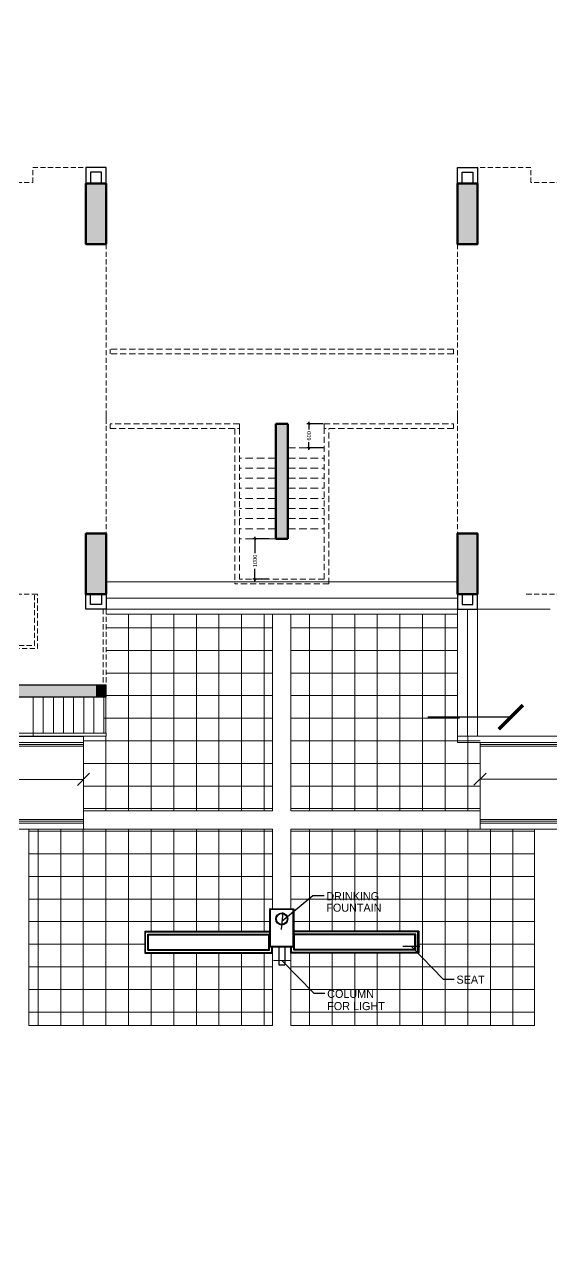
# Model space of a CAD drawing. Header units: inches. Extents: x 5542223 to 12533222, y 497239 to 5189502.
# Drawn here: x 6797436 to 6810477, y 2149292 to 2179859 of the extents above; entities that cross this region are included whole.
import ezdxf

# ---------------------------------------------------------------- set-up
doc = ezdxf.new("R2010")
doc.units = ezdxf.units.IN
doc.header["$MEASUREMENT"] = 0
for name, pattern in [('CENTER2', [1.125, 0.75, -0.125, 0.125, -0.125]), ('DASHED2', [0.375, 0.25, -0.125]), ('HIDDEN', [0.375, 0.25, -0.125]), ('HIDDEN2', [0.1875, 0.125, -0.0625]), ('HIDDENX2', [0.75, 0.5, -0.25])]:
    doc.linetypes.add(name, pattern=pattern)
doc.layers.get('0').update_dxf_attribs({"color": 1})
for name, color, linetype, lineweight in [('col', 7, 'Continuous', 30), ('DIM-Not Req.', 7, 'Continuous', 13), ('grid', 7, 'CENTER2', 9), ('hatch_col', 8, 'Continuous', 5), ('HosGreenHatch', 7, 'Continuous', 5), ('HosPlanter', 7, 'Continuous', 13), ('HosRamp', 7, 'Continuous', 13), ('HosSteps', 7, 'Continuous', 13), ('LS PAVMNT', 8, 'Continuous', 5), ('PROJECTION', 7, 'HIDDEN', 18), ('railing', 253, 'Continuous', 15), ('RAILING_ABOVE', 7, 'HIDDENX2', 18), ('Road', 7, 'Continuous', 15), ('S_Stair_Projection', 7, 'HIDDEN2', 18), ('STAIR', 253, 'Continuous', 5), ('STAIRS_ABOVE', 7, 'HIDDENX2', 18), ('TEXT', 7, 'Continuous', 20), ('WALL', 7, 'Continuous', 30)]:
    doc.layers.add(name, color=color, linetype=linetype, lineweight=lineweight)
doc.layers.add('FURN', color=34, linetype='Continuous', lineweight=9, plot=False)
doc.styles.add('style1', font='ROMANS.SHX', dxfattribs={"width": 0.75, "height": 750})
doc.styles.add('style2', font='ROMANS.SHX', dxfattribs={"width": 0.8})
doc.styles.add('WMF-Arial2', font='arial.ttf')
doc.dimstyles.new('nuts', dxfattribs={"dimscale": 0, "dimtxt": 300, "dimasz": 250, "dimexe": 100, "dimexo": 50, "dimgap": 100, "dimtad": 1, "dimdec": 0, "dimzin": 0, "dimdsep": 46, "dimtxsty": 'style1', "dimblk": 'OBLIQUE', "dimcen": 250, "dimdle": 100, "dimclrd": 256, "dimclre": 256, "dimclrt": 256, "dimadec": 0, "dimazin": 0, "dimtfac": 1, "dimtdec": 0, "dimtmove": 2, "dimatfit": 3, "dimldrblk": 'OBLIQUE', "dimfxl": 1, "dimlwd": -1, "dimlwe": -1, "dimarcsym": 0})
doc.dimstyles.new('nuts1', dxfattribs={"dimscale": 0, "dimtxt": 200, "dimasz": 250, "dimexe": 100, "dimexo": 50, "dimgap": 100, "dimtad": 1, "dimdec": 0, "dimzin": 0, "dimdsep": 46, "dimtxsty": 'style2', "dimblk": 'OBLIQUE', "dimcen": 250, "dimdle": 100, "dimclrd": 256, "dimclre": 256, "dimclrt": 256, "dimadec": 0, "dimazin": 0, "dimtfac": 1, "dimtdec": 0, "dimtmove": 2, "dimatfit": 3, "dimfxl": 1, "dimlwd": -1, "dimlwe": -1, "dimarcsym": 0})
doc.dimstyles.new('PART PLAN', dxfattribs={"dimscale": 100, "dimtxt": 2.5, "dimasz": 1.5, "dimexe": 1.5, "dimexo": 1.5, "dimgap": 1.5, "dimtad": 1, "dimdec": 0, "dimzin": 0, "dimdsep": 46, "dimtxsty": 'Standard', "dimblk1": 'ARCHTICK', "dimblk2": 'ARCHTICK', "dimsah": 1, "dimcen": 1.5, "dimdle": 1.5, "dimclrd": 8, "dimclre": 8, "dimclrt": 6, "dimadec": 0, "dimazin": 0, "dimtfac": 1, "dimtdec": 0, "dimtofl": 0, "dimtmove": 0, "dimatfit": 3, "dimldrblk": 'ARCHTICK', "dimfxl": 1, "dimtolj": 1, "dimtzin": 0, "dimarcsym": 0})
pattern_1 = [(90, (4558887.1, 1606594.7), (-560, 1e-13), []), (180, (4558887.1, 1606594.7), (-1e-13, -560), [])]
pattern_2 = [(270, (-2267070.06, 464401.5), (-56.5685425, -56.5685425), [15, -98.137085]), (315, (-2267070.06, 464401.5), (-56.5685425, -56.5685425), [15, -65]), (225, (-2267070.06, 464401.5), (-56.5685425, 56.5685425), [15, -65])]

# ---------------------------------------------------------------- blocks, each defined once
blk = doc.blocks.new('_OBLIQUE')
at = {"color": 0, "linetype": 'ByBlock'}
blk.add_line((-0.5, -0.5), (0.5, 0.5), dxfattribs=at)
blk = doc.blocks.new('*D72')
at = {"layer": 'Defpoints', "ltscale": 1000, "transparency": 16777216}
for p, q in [((-385937, 653533), (-385937, 653343)), ((-385585, 653483), (-385987, 653483)), ((-385937, 652833), (-385937, 653022)), ((-385585, 652883), (-385987, 652883))]:
    blk.add_line(p, q, dxfattribs=at)
at = {"layer": 'Defpoints', "color": 0, "ltscale": 1000, "transparency": 16777216}
for p in [(-385535, 653483), (-385937, 652883), (-385535, 652883)]:
    blk.add_point(p, dxfattribs=at)
at = {"layer": 'Defpoints', "ltscale": 1000, "transparency": 16777216, "xscale": 50, "yscale": 50, "zscale": 50}
for p, rotation in [((-385937, 653483), 90), ((-385937, 652883), 270)]:
    blk.add_blockref('_OBLIQUE', p, dxfattribs=dict(at, rotation=rotation))
at = {"layer": 'Defpoints', "ltscale": 1000, "transparency": 16777216, "insert": (-385937, 653183), "char_height": 100, "attachment_point": 5, "rotation": 90, "style": 'WMF-Arial2'}
blk.add_mtext('600', dxfattribs=at)
blk = doc.blocks.new('*D73')
at = {"layer": 'Defpoints', "ltscale": 1000, "transparency": 16777216}
for p, q in [((-386923, 650633), (-387325, 650633)), ((-387275, 650683), (-387275, 650276)), ((-387275, 649583), (-387275, 649887)), ((-386923, 649633), (-387325, 649633))]:
    blk.add_line(p, q, dxfattribs=at)
at = {"layer": 'Defpoints', "color": 0, "ltscale": 1000, "transparency": 16777216}
for p in [(-386873, 650633), (-387275, 649633), (-386873, 649633)]:
    blk.add_point(p, dxfattribs=at)
at = {"layer": 'Defpoints', "ltscale": 1000, "transparency": 16777216, "xscale": 50, "yscale": 50, "zscale": 50}
for p, rotation in [((-387275, 650633), 90), ((-387275, 649633), 270)]:
    blk.add_blockref('_OBLIQUE', p, dxfattribs=dict(at, rotation=rotation))
at = {"layer": 'Defpoints', "ltscale": 1000, "transparency": 16777216, "insert": (-387275, 650082), "char_height": 100, "attachment_point": 5, "rotation": 90, "style": 'WMF-Arial2'}
blk.add_mtext('1000', dxfattribs=at)
blk = doc.blocks.new('GHosEdge')
at = {"layer": 'hatch_col', "ltscale": 1000}
for points in [[(-23395, -10533), (-23895, -10533), (-23895, -12033), (-23395, -12033)], [(-23395, -19203), (-23895, -19203), (-23895, -20703), (-23395, -20703)]]:
    blk.add_hatch(color=256, dxfattribs=at).paths.add_polyline_path(points)
at = {"layer": 'col', "color": 0, "lineweight": 70, "ltscale": 0.1}
for points in [[(-23895, -10533), (-23395, -10533), (-23395, -12033), (-23895, -12033)], [(-23895, -20703), (-23395, -20703), (-23395, -19203), (-23895, -19203)]]:
    blk.add_lwpolyline(points, close=True, dxfattribs=at)
at = {"layer": 'col'}
for points in [[(-23895, -20703), (-23895, -21103), (-23395, -21103), (-23395, -20703)], [(-23780, -20703), (-23780, -20988), (-23510, -20988), (-23510, -20703)]]:
    blk.add_lwpolyline(points, dxfattribs=at)
at = {"layer": 'PROJECTION', "ltscale": 500}
for q in [(-23895, -10533), (-23895, -21103)]:
    blk.add_line((-23895, -20703), q, dxfattribs=at)
for points in [[(-11331, -10533), (-11331, -10533), (-11331, -10533), (-12020, -10533), (-12020, -10158), (-15150, -10158), (-15150, -10533), (-17050, -10533), (-17050, -10158), (-20180, -10158), (-20180, -10533), (-22080, -10533), (-22080, -10533), (-22080, -10533), (-22080, -10533)], [(-18865, -21103), (-20180, -21103), (-20180, -20728), (-22080, -20728), (-22080, -21103), (-23895, -21103), (-23895, -20728)]]:
    blk.add_lwpolyline(points, dxfattribs=at)
at = {"layer": 'RAILING_ABOVE', "ltscale": 500}
blk.add_line((-22080, -10533), (-22195, -10533), dxfattribs=at)
at = {"layer": 'WALL', "ltscale": 0.1}
for points in [[(-23895, -10533), (-23895, -10158), (-23395, -10158), (-23395, -10533)], [(-23780, -10533), (-23780, -10273), (-23510, -10273), (-23510, -10533)]]:
    blk.add_lwpolyline(points, dxfattribs=at)
blk = doc.blocks.new('HosStairSide')
at = {"layer": 'hatch_col', "ltscale": 1000}
blk.add_hatch(color=256, dxfattribs=at).paths.add_polyline_path([(-250, 2175), (-500, 2175), (-500, 1875), (-250, 1875)])
h = blk.add_hatch(color=256, dxfattribs=at)
h.paths.add_polyline_path([(-250, 2175), (-250, 1875), (2265, 1875), (2265, 2175)])
h.paths.add_polyline_path([(2265, 2175), (2265, 1875), (4055, 1875), (4055, 2175)])
at = {"layer": 'railing', "ltscale": 50}
for p, q in [((1305, 3075), (1305, 3150)), ((2055, 3113), (2055, 3150))]:
    blk.add_line(p, q, dxfattribs=at)
for points in [[(-500, 3150), (1974, 3150)], [(-500, 3150), (-500, 3075)], [(-500, 3075), (2020, 3075)]]:
    blk.add_lwpolyline(points, dxfattribs=at)
at = {"layer": 'STAIR', "ltscale": 50}
for p, q in [((-445, 2175), (-445, 3075)), ((-195, 2175), (-195, 3075)), ((55, 2175), (55, 3075)), ((305, 2175), (305, 3075)), ((555, 2175), (555, 3075)), ((805, 2175), (805, 3075)), ((1055, 2175), (1055, 3075)), ((1305, 2175), (1305, 3075)), ((2055, 2175), (2055, 3017)), ((2305, 2175), (2305, 2416))]:
    blk.add_line(p, q, dxfattribs=at)
at = {"layer": 'STAIR', "linetype": 'DASHED2', "ltscale": 500}
for p, q in [((2555, 2263), (2555, 3075)), ((2805, 2175), (2805, 3075)), ((3055, 2175), (3055, 3075)), ((3305, 2175), (3305, 3075)), ((3555, 2175), (3555, 3075)), ((3805, 2175), (3805, 3075)), ((-500, -375), (-500, 1875)), ((-425, 0), (-425, 1875)), ((2055, 975), (2055, 1875)), ((2305, 975), (2305, 1875)), ((2555, 975), (2555, 1875)), ((2805, 975), (2805, 1875)), ((3055, 975), (3055, 1875)), ((3305, 975), (3305, 1875)), ((3555, 975), (3555, 1875)), ((3805, 975), (3805, 1875)), ((4055, 975), (4055, 1875))]:
    blk.add_line(p, q, dxfattribs=at)
for points in [[(2078, 3075), (4955, 3075), (4955, 975), (1200, 975), (1200, -375)], [(2078, 3150), (5030, 3150), (5030, 900), (1275, 900), (1275, -375)]]:
    blk.add_lwpolyline(points, dxfattribs=at)
at = {"layer": 'STAIR'}
for points in [[(2659, 1986), (2402, 2431), (2199, 2400), (2301, 2830), (2180, 2811), (1852, 3351)], [(2715, 1986), (2427, 2486), (2266, 2461), (2367, 2891), (2206, 2866), (1910, 3351)]]:
    blk.add_lwpolyline(points, dxfattribs=at)
at = {"layer": 'STAIRS_ABOVE', "ltscale": 250}
for p, q in [((2305, 2881), (2305, 3075)), ((2305, 2467), (2305, 2628))]:
    blk.add_line(p, q, dxfattribs=at)
at = {"layer": 'WALL', "ltscale": 50}
for p, q in [((4055, 2175), (-500, 2175)), ((-500, 2175), (-500, 1875)), ((4055, 1875), (4055, 2175)), ((4055, 1875), (-500, 1875))]:
    blk.add_line(p, q, dxfattribs=at)
blk = doc.blocks.new('_ArchTick')
at = {"layer": 'DIM-Not Req.', "color": 0, "const_width": 0.15}
blk.add_lwpolyline([(-0.5, -0.5), (0.5, 0.5)], dxfattribs=at)
blk = doc.blocks.new('RES_GH3')
at = {"layer": 'hatch_col', "ltscale": 1000}
for points in [[(23395, 19203), (23895, 19203), (23895, 20703), (23395, 20703)], [(23395, 10533), (23895, 10533), (23895, 12033), (23395, 12033)]]:
    blk.add_hatch(color=256, dxfattribs=at).paths.add_polyline_path(points)
at = {"layer": 'col'}
for points in [[(23895, 20703), (23895, 21103), (23395, 21103), (23395, 20703)], [(23780, 20703), (23780, 20988), (23510, 20988), (23510, 20703)]]:
    blk.add_lwpolyline(points, dxfattribs=at)
at = {"layer": 'col', "color": 0, "lineweight": 70, "ltscale": 0.1}
for points in [[(23895, 20703), (23395, 20703), (23395, 19203), (23895, 19203)], [(23895, 10533), (23395, 10533), (23395, 12033), (23895, 12033)]]:
    blk.add_lwpolyline(points, close=True, dxfattribs=at)
at = {"layer": 'PROJECTION', "ltscale": 500}
for q in [(23895, 21103), (23895, 10533)]:
    blk.add_line((23895, 20703), q, dxfattribs=at)
for points in [[(18865, 21103), (20180, 21103), (20180, 20728), (22080, 20728), (22080, 21103), (23895, 21103), (23895, 20728)], [(11331, 10533), (11331, 10533), (11331, 10533), (12020, 10533), (12020, 10158), (15150, 10158), (15150, 10533), (17050, 10533), (17050, 10158), (20180, 10158), (20180, 10533), (22080, 10533), (22080, 10533), (22080, 10533), (22080, 10533)]]:
    blk.add_lwpolyline(points, dxfattribs=at)
at = {"layer": 'RAILING_ABOVE', "ltscale": 500}
blk.add_line((22080, 10533), (22195, 10533), dxfattribs=at)
at = {"layer": 'WALL', "ltscale": 0.1}
for points in [[(23895, 10533), (23895, 10158), (23395, 10158), (23395, 10533)], [(23780, 10533), (23780, 10273), (23510, 10273), (23510, 10533)]]:
    blk.add_lwpolyline(points, dxfattribs=at)
blk = doc.blocks.new('GHosStairMid')
at = {"layer": 'hatch_col', "ltscale": 1000}
blk.add_hatch(color=256, dxfattribs=at).paths.add_polyline_path([(-4500, 4595), (-4200, 4595), (-4200, 2046.5), (-4200, 2045), (-4200, 1745), (-4500, 1745), (-4500, 2045), (-4500, 2046.5)])
at = {"layer": 'col', "color": 0, "lineweight": 70, "ltscale": 0.1}
for p, q in [((-4500, 2046.5), (-4500, 4595)), ((-4200, 4595), (-4500, 4595)), ((-4200, 2046.5), (-4200, 4595)), ((-4500, 1745), (-4500, 2045)), ((-4200, 2045), (-4200, 1745)), ((-4200, 1745), (-4500, 1745))]:
    blk.add_line(p, q, dxfattribs=at)
at = {"layer": 'PROJECTION', "ltscale": 3}
for p, q in [((-8600, 6325), (-8600, 6440)), ((-8600, 4595), (-8600, 4480)), ((-5400, 4480), (-5400, 4595))]:
    blk.add_line(p, q, dxfattribs=at)
at = {"layer": 'railing', "linetype": 'Continuous', "ltscale": 1000}
for p, q in [((-8700, 4895), (-8700, 4595)), ((0, 4895), (0, 4595))]:
    blk.add_line(p, q, dxfattribs=at)
at = {"layer": 'RAILING_ABOVE', "ltscale": 300}
for p, q in [((-100, 6440), (-8600, 6440)), ((-100, 6325), (-100, 6440)), ((-100, 6325), (-8600, 6325)), ((-5400, 4595), (-8600, 4595)), ((-3300, 4595), (-100, 4595)), ((-3300, 4480), (-3300, 4595)), ((-100, 4480), (-100, 4595)), ((-8600, 4480), (-5400, 4480)), ((-5515, 4480), (-5515, 630)), ((-5400, 4480), (-5400, 745)), ((-100, 4480), (-3300, 4480)), ((-3300, 745), (-3300, 4480)), ((-3185, 630), (-3185, 4480)), ((-3185, 630), (-5515, 630)), ((-3300, 745), (-5400, 745))]:
    blk.add_line(p, q, dxfattribs=at)
at = {"layer": 'S_Stair_Projection', "lineweight": 20, "ltscale": 1500}
for p, q in [((-4200, 3995), (-3300, 3995)), ((-4500, 3745), (-5400, 3745)), ((-4200, 3745), (-3300, 3745)), ((-4500, 3495), (-5400, 3495)), ((-4200, 3495), (-3300, 3495)), ((-4500, 3245), (-5400, 3245)), ((-4200, 3245), (-3300, 3245)), ((-4500, 2995), (-5400, 2995)), ((-4200, 2995), (-3300, 2995)), ((-4500, 2745), (-5400, 2745)), ((-4500, 2495), (-5400, 2495)), ((-4200, 2745), (-3300, 2745)), ((-4200, 2495), (-3300, 2495)), ((-4500, 2245), (-5400, 2245)), ((-4200, 2245), (-3300, 2245)), ((-4500, 1995), (-5400, 1995)), ((-4200, 1995), (-3300, 1995)), ((-4500, 1745), (-5400, 1745))]:
    blk.add_line(p, q, dxfattribs=at)
at = {"layer": 'Defpoints', "ltscale": 0.1}
for base, p1, p2, picture, middle in [((-3676.5, 3995), (-3273.7, 4595), (-3273.7, 3995), '*D72', (-3676.5, 4295)), ((-5014.5, 745), (-4611.7, 1745), (-4611.7, 745), '*D73', (-5014.5, 1194.3))]:
    dim = blk.add_linear_dim(base=base, p1=p1, p2=p2, angle=270, dimstyle='nuts1', override={"dimscale": 1, "dimtxt": 100, "dimasz": 50, "dimexe": 50, "dimgap": 50, "dimtxsty": 'WMF-Arial2', "dimdle": 50}, dxfattribs=at)
    dim.commit()
    dim.dimension.update_dxf_attribs({"geometry": picture, "text_midpoint": middle, "dimtype": 129, "insert": (382261, -648887.5)})
blk = doc.blocks.new('HosEnt')
at = {"layer": 'HosGreenHatch'}
h = blk.add_hatch(dxfattribs=at)
h.set_pattern_fill('GRASS', color=256, scale=80, style=0)
h.set_pattern_definition([(90, (-2327030.06, -549523.087), (-56.5685425, 56.5685425), [15, -98.137085]), (45, (-2327030.06, -549523.09), (-56.5685425, 56.5685425), [15, -65]), (135, (-2327030.06, -549523.09), (-56.5685425, -56.5685425), [15, -65])])
h.paths.add_polyline_path([(9975, 6843), (8963, 6843), (8963, 4701), (9740, 3923), (9975, 3923)])
at = {"layer": 'HosGreenHatch', "ltscale": 0.1}
h = blk.add_hatch(dxfattribs=at)
h.set_pattern_fill('GRASS', color=256, scale=80, style=0)
h.set_pattern_definition([(270, (5557177.835, -2072128.13), (56.5685425, -56.5685425), [15, -98.137085]), (225, (5557177.835, -2072128.13), (56.5685425, -56.5685425), [15, -65]), (315, (5557177.835, -2072128.13), (56.5685425, 56.5685425), [15, -65])])
h.paths.add_polyline_path([(150, 150), (5830, 150), (6559, 879), (5922, 1515), (5457, 1050), (150, 1050)])
at = {"ltscale": 0.1}
for p, q in [((7245, 7108), (7245, 9108)), ((10125, 7198), (10125, 9018)), ((10125, 7108), (10125, 7158)), ((10125, 7108), (10175, 7108)), ((10215, 7108), (12035, 7108)), ((10175, 5954), (10125, 5954)), ((12035, 5954), (10215, 5954)), ((12125, 5864), (12125, 4044)), ((17245, 5954), (17245, 3954)), ((1358, 2452), (1075, 2169))]:
    blk.add_line(p, q, dxfattribs=at)
at = {"color": 8, "ltscale": 0.1}
for points in [[(7245, 9058), (12075, 9058), (12075, 5904), (17245, 5904)], [(7245, 9018), (12035, 9018), (12035, 5864), (17245, 5864)], [(7245, 7198), (10215, 7198), (10215, 4044), (17245, 4044)], [(7245, 7158), (10175, 7158), (10175, 4004), (17245, 4004)]]:
    blk.add_lwpolyline(points, dxfattribs=at)
at = {"color": 3, "ltscale": 0.1}
blk.add_lwpolyline([(7245, 7108), (10125, 7108), (10125, 3954), (17245, 3954)], dxfattribs=at)
at = {"ltscale": 0.1}
for points in [[(7657, 6622), (7257, 6622), (7257, 6222), (7657, 6222)], [(8357, 6622), (7957, 6622), (7957, 6222), (8357, 6222)], [(5289, 1571), (5289, 1971), (1839, 1971), (1411, 2399), (1128, 2116), (1673, 1571)]]:
    blk.add_lwpolyline(points, close=True, dxfattribs=at)
blk.add_lwpolyline([(371, 4672), (371, 2874), (916, 2329), (1199, 2611), (771, 3039), (771, 4672), (371, 4672)], dxfattribs=at)
at = {"color": 5, "ltscale": 0.1}
for centre in [(8760, 4848), (5728, 1816)]:
    blk.add_circle(centre, 75, dxfattribs=at)
at = {"layer": 'HosPlanter', "ltscale": 0.1}
blk.add_lwpolyline([(9975, 6843), (8963, 6843), (8963, 4701), (9740, 3923), (9975, 3923), (9975, 3804), (9697, 3804), (8848, 4653), (8848, 6954)], dxfattribs=at)
for points in [[(0, 0), (5892, 0), (6771, 879), (5922, 1727), (5395, 1200), (0, 1200)], [(150, 150), (5830, 150), (6559, 879), (5922, 1515), (5457, 1050), (150, 1050)]]:
    blk.add_lwpolyline(points, close=True, dxfattribs=at)
at = {"layer": 'HosRamp'}
blk.add_lwpolyline([(17245, 6104), (12275, 6104), (12275, 9258), (7245, 9258), (7245, 9108), (12125, 9108), (12125, 5954), (17245, 5954), (17245, 6104)], dxfattribs=at)
at = {"layer": 'HosRamp', "ltscale": 0.1}
blk.add_lwpolyline([(17245, 3954), (10125, 3954), (10125, 7108), (7245, 7108), (7245, 6958), (9975, 6958), (9975, 3804), (17245, 3804), (17245, 3954)], dxfattribs=at)
at = {"layer": 'HosSteps', "ltscale": 0.1}
for p, q in [((8848, 4653), (5922, 1727)), ((9060, 4441), (6135, 1515)), ((9272, 4229), (6347, 1303)), ((9485, 4017), (6559, 1091)), ((9697, 3804), (6771, 879))]:
    blk.add_line(p, q, dxfattribs=at)
at = {"layer": 'WALL', "ltscale": 0.1}
blk.add_line((1252, 2558), (969, 2275), dxfattribs=at)
blk.add_lwpolyline([(969, 2275), (1075, 2169), (1358, 2452), (1252, 2558)], close=True, dxfattribs=at)
blk.add_leader([(17245, 5042), (12125, 5042)], dimstyle='nuts', override={"dimscale": 100, "dimasz": 3, "dimtad": 0})
at = {"layer": 'TEXT'}
for points in [[(10125, 8419), (7245, 8419)], [(11173, 5954), (11173, 7108)], [(7344, 3149), (8396, 2098)]]:
    blk.add_leader(points, dimstyle='nuts', override={"dimscale": 100, "dimasz": 3, "dimtad": 0}, dxfattribs=at)
blk = doc.blocks.new('HosEnt2')
at = {"layer": 'HosGreenHatch'}
h = blk.add_hatch(dxfattribs=at)
h.set_pattern_fill('GRASS', color=256, scale=80, style=0)
h.set_pattern_definition(pattern_2)
h.paths.add_polyline_path([(-12275, 6108), (-14275, 6108), (-14275, 6958), (-12275, 6958)])
h = blk.add_hatch(dxfattribs=at)
h.set_pattern_fill('GRASS', color=256, scale=80, style=0)
h.set_pattern_definition(pattern_2)
h.paths.add_polyline_path([(-8968, 4704), (-9749, 3923), (-9975, 3923), (-9975, 6843), (-8968, 6843)])
at = {"layer": 'HosGreenHatch', "ltscale": 0.1}
h = blk.add_hatch(dxfattribs=at)
h.set_pattern_fill('GRASS', color=256, scale=80, style=0)
h.set_pattern_definition([(270, (-5557178.19, -2072128.54), (-56.5685425, -56.5685425), [15, -98.137085]), (315, (-5557178.19, -2072128.54), (-56.5685425, -56.5685425), [15, -65]), (225, (-5557178.19, -2072128.54), (-56.5685425, 56.5685425), [15, -65])])
h.paths.add_polyline_path([(-150, 150), (-5831, 150), (-6559, 878), (-5923, 1515), (-5458, 1050), (-150, 1050)])
at = {"color": 8, "ltscale": 0.1}
for p, q in [((-14225, 9249), (-14225, 7158)), ((-14185, 9249), (-14225, 9249)), ((-14185, 9249), (-14185, 7198)), ((-12865, 9258), (-12865, 9018)), ((-12825, 9258), (-12865, 9258)), ((-12825, 9258), (-12825, 9058)), ((-7245, 9018), (-12865, 9018)), ((-7245, 9058), (-12825, 9058)), ((-12075, 7158), (-14225, 7158)), ((-12035, 7198), (-14185, 7198)), ((-12075, 7158), (-12075, 5908)), ((-12035, 7198), (-12035, 5868)), ((-12075, 5908), (-17245, 5908)), ((-12035, 5868), (-17245, 5868))]:
    blk.add_line(p, q, dxfattribs=at)
at = {"ltscale": 0.1}
for p, q in [((-12125, 9058), (-12125, 9108)), ((-12125, 7198), (-12125, 9018)), ((-10125, 7198), (-10125, 9018)), ((-7245, 7108), (-7245, 9108)), ((-12125, 7108), (-12125, 7158)), ((-12075, 7108), (-12125, 7108)), ((-10215, 7108), (-12035, 7108)), ((-10125, 7108), (-10175, 7108)), ((-10125, 7108), (-10125, 7158)), ((-17245, 5958), (-17245, 3958)), ((-12125, 5958), (-12125, 5908)), ((-12125, 5958), (-12075, 5958)), ((-12125, 5868), (-12125, 4048)), ((-12035, 5958), (-10215, 5958)), ((-10175, 5958), (-10125, 5958)), ((-772, 4672), (-372, 4672)), ((-772, 4672), (-772, 3039)), ((-372, 4672), (-372, 2873)), ((-772, 3039), (-1200, 2611)), ((-372, 2873), (-917, 2328)), ((-1359, 2452), (-1076, 2169)), ((-917, 2328), (-1200, 2611)), ((-1412, 2399), (-1840, 1971)), ((-1129, 2116), (-1412, 2399)), ((-5290, 1971), (-5290, 1571)), ((-5290, 1971), (-1840, 1971)), ((-1129, 2116), (-1674, 1571)), ((-5290, 1571), (-1674, 1571))]:
    blk.add_line(p, q, dxfattribs=at)
at = {"color": 8, "ltscale": 0.1}
for points in [[(-7245, 7198), (-10215, 7198), (-10215, 4048), (-17245, 4048)], [(-7245, 7158), (-10175, 7158), (-10175, 4008), (-17245, 4008)]]:
    blk.add_lwpolyline(points, dxfattribs=at)
at = {"ltscale": 0.1}
for points in [[(-8358, 6622), (-7958, 6622), (-7958, 6222), (-8358, 6222)], [(-7658, 6622), (-7258, 6622), (-7258, 6222), (-7658, 6222)]]:
    blk.add_lwpolyline(points, close=True, dxfattribs=at)
at = {"color": 5, "ltscale": 0.1}
for centre in [(-8711, 4798), (-5781, 1868)]:
    blk.add_circle(centre, 75, dxfattribs=at)
at = {"layer": 'HosRamp', "ltscale": 0.1}
for points in [[(-14425, 7108), (-14425, 9249), (-14275, 9249), (-14275, 7108)], [(-7245, 9258), (-12775, 9258), (-12775, 9108), (-7245, 9108), (-7245, 9258)], [(-17245, 3958), (-10125, 3958), (-10125, 7108), (-7245, 7108), (-7245, 6958), (-9975, 6958), (-9975, 3808), (-17245, 3808), (-17245, 3958)], [(-14275, 6108), (-12275, 6108), (-12275, 6958), (-14275, 6958), (-14275, 6108)], [(-9975, 3808), (-9701, 3808), (-8853, 4657), (-8853, 6958)], [(-9975, 3923), (-9749, 3923), (-8968, 4704), (-8968, 6843), (-9975, 6843)], [(-14425, 5958), (-17805, 5958), (-17805, 6108), (-14425, 6108)]]:
    blk.add_lwpolyline(points, dxfattribs=at)
for points in [[(-14425, 5958), (-14425, 7108), (-12125, 7108), (-12125, 5958), (-14425, 5958)], [(0, 0), (-5893, 0), (-6771, 878), (-5923, 1727), (-5396, 1200), (0, 1200)], [(-150, 150), (-5831, 150), (-6559, 878), (-5923, 1515), (-5458, 1050), (-150, 1050)]]:
    blk.add_lwpolyline(points, close=True, dxfattribs=at)
at = {"layer": 'HosSteps', "ltscale": 0.1}
for p, q in [((-17805, 6108), (-17805, 9533)), ((-17555, 6108), (-17555, 9258)), ((-17305, 6108), (-17305, 9258)), ((-8853, 4657), (-5923, 1727)), ((-9065, 4444), (-6135, 1515)), ((-9489, 4020), (-6559, 1090)), ((-9277, 4232), (-6347, 1302)), ((-9701, 3808), (-6771, 878))]:
    blk.add_line(p, q, dxfattribs=at)
at = {"layer": 'WALL', "ltscale": 0.1}
blk.add_line((-1253, 2558), (-970, 2275), dxfattribs=at)
blk.add_lwpolyline([(-970, 2275), (-1076, 2169), (-1359, 2452), (-1253, 2558)], close=True, dxfattribs=at)
for points in [[(-10125, 8418), (-7245, 8418)], [(-17245, 5045), (-12125, 5045)], [(-5877, 2401), (-7273, 1007)]]:
    blk.add_leader(points, dimstyle='nuts', override={"dimscale": 100, "dimasz": 3, "dimtad": 0})

msp = doc.modelspace()

# ---------------------------------------------------------------- hatches: boundary and pattern name
at = {"layer": 'LS PAVMNT', "ltscale": 0.1}
h = msp.add_hatch(dxfattribs=at)
h.set_pattern_fill('ANSI37', color=256, scale=4480, angle=45, style=0)
h.set_pattern_definition(pattern_1)
h.paths.add_polyline_path([(6803576.774, 2165251.199), (6799452.133, 2165251.199), (6799452.133, 2163501.199), (6799452.133, 2163201.199), (6799397.133, 2163201.199), (6799397.133, 2162301.199), (6799452.133, 2162301.199), (6799452.133, 2162226.199), (6798892.133, 2162226.199), (6798892.133, 2162076.199), (6798892.133, 2160376.199), (6803576.774, 2160376.199)])
h.paths.add_polyline_path([(6799801.064, 2162512.598), (6800372.492, 2162512.598), (6800372.492, 2163012.598), (6799801.064, 2163012.598)], flags=24)
h = msp.add_hatch(dxfattribs=at)
h.set_pattern_fill('ANSI37', color=256, scale=4480, angle=45, style=0)
h.set_pattern_definition(pattern_1)
h.paths.add_polyline_path([(6804026.774, 2165251.199), (6808151.416, 2165251.199), (6808151.416, 2163501.199), (6808151.416, 2163201.199), (6808206.416, 2163201.199), (6808206.416, 2162301.199), (6808151.416, 2162301.199), (6808151.416, 2162226.199), (6808711.416, 2162226.199), (6808711.416, 2162076.199), (6808711.416, 2160376.199), (6804026.774, 2160376.199)])
h.paths.add_polyline_path([(6807802.485, 2162512.598), (6807231.056, 2162512.598), (6807231.056, 2163012.598), (6807802.485, 2163012.598)], flags=24)
h = msp.add_hatch(dxfattribs=at)
h.set_pattern_fill('ANSI37', color=256, scale=4480, angle=45, style=0)
h.set_pattern_definition(pattern_1)
h.paths.add_polyline_path([(6803576.774, 2155060.412), (6803576.774, 2156850.412), (6800408.973, 2156850.412), (6800408.973, 2157400.412), (6803501.774, 2157400.412), (6803501.774, 2157950.412), (6803576.774, 2157950.412), (6803576.774, 2159926.199), (6798892.133, 2159926.199), (6797541.774, 2159926.199), (6797541.774, 2155060.412)])
h = msp.add_hatch(dxfattribs=at)
h.set_pattern_fill('ANSI37', color=256, scale=4480, angle=45, style=0)
h.set_pattern_definition(pattern_1)
h.paths.add_polyline_path([(6804026.774, 2155060.412), (6804026.774, 2156850.412), (6807194.575, 2156850.412), (6807194.575, 2157400.412), (6804101.774, 2157400.412), (6804101.774, 2157950.412), (6804026.774, 2157950.412), (6804026.774, 2159926.199), (6808711.416, 2159926.199), (6810061.774, 2159926.199), (6810061.774, 2155060.412)])

# ---------------------------------------------------------------- linework, layer by layer
at = {"ltscale": 0.1}
for p, q in [((6803501.774, 2157950.412), (6803501.774, 2157010.412)), ((6803501.774, 2157950.412), (6804101.774, 2157950.412)), ((6804101.774, 2157950.412), (6804101.774, 2157010.412)), ((6800408.973, 2157400.412), (6800408.973, 2156850.412)), ((6800408.973, 2157400.412), (6803501.774, 2157400.412)), ((6800427.723, 2157381.662), (6803501.774, 2157381.662)), ((6800427.723, 2156869.162), (6800427.723, 2157381.662)), ((6800502.723, 2157306.662), (6803483.024, 2157306.662)), ((6800502.723, 2156944.162), (6800502.723, 2157306.662)), ((6803483.024, 2156944.162), (6803483.024, 2157306.662)), ((6807194.575, 2157400.412), (6804101.774, 2157400.412)), ((6807175.825, 2157381.662), (6804101.774, 2157381.662)), ((6804120.524, 2156944.162), (6804120.524, 2157306.662)), ((6807100.825, 2157306.662), (6804120.524, 2157306.662)), ((6807100.825, 2156944.162), (6807100.825, 2157306.662)), ((6807175.825, 2156869.162), (6807175.825, 2157381.662)), ((6807194.575, 2157400.412), (6807194.575, 2156850.412)), ((6800408.973, 2156850.412), (6803576.774, 2156850.412)), ((6800427.723, 2156869.162), (6803558.024, 2156869.162)), ((6800502.723, 2156944.162), (6803483.024, 2156944.162)), ((6803501.774, 2157010.412), (6804101.774, 2157010.412)), ((6803558.024, 2156869.162), (6803558.024, 2157010.412)), ((6803576.774, 2156850.412), (6803576.774, 2157010.412)), ((6804026.774, 2156850.412), (6804026.774, 2157010.412)), ((6807194.575, 2156850.412), (6804026.774, 2156850.412)), ((6804045.524, 2156869.162), (6804045.524, 2157010.412)), ((6807175.825, 2156869.162), (6804045.524, 2156869.162)), ((6807100.825, 2156944.162), (6804120.524, 2156944.162))]:
    msp.add_line(p, q, dxfattribs=at)
msp.add_lwpolyline([(6803516.774, 2157025.412), (6804086.774, 2157025.412), (6804086.774, 2157935.412), (6803516.774, 2157935.412)], close=True, dxfattribs=at)
msp.add_circle((6864263.374, 1819279.277), 1322040.52)
for radius in [150, 135]:
    msp.add_circle((6803801.774, 2157700.412), radius, dxfattribs=at)
at = {"layer": 'HosSteps', "ltscale": 0.1}
for p, q in [((6799452.133, 2166051.199), (6808152.133, 2166051.199)), ((6799452.133, 2165651.199), (6808152.133, 2165651.199)), ((6799452.133, 2165251.199), (6808151.777, 2165251.199))]:
    msp.add_line(p, q, dxfattribs=at)
at = {"layer": 'LS PAVMNT'}
msp.add_line((6798952.133, 2165376.199), (6810452.327, 2165376.199), dxfattribs=at)
at = {"layer": 'LS PAVMNT', "ltscale": 0.1}
for p, q in [((6803576.774, 2165251.199), (6803576.774, 2160376.199)), ((6804026.774, 2165251.199), (6804026.774, 2160376.199)), ((6798892.133, 2160376.199), (6803576.774, 2160376.199)), ((6804026.774, 2160376.199), (6808711.777, 2160376.199)), ((6797541.774, 2155060.412), (6797541.774, 2159926.199)), ((6797541.774, 2155060.412), (6797541.774, 2159926.199)), ((6798892.133, 2159926.199), (6803576.774, 2159926.199)), ((6803576.774, 2159926.199), (6803576.774, 2157950.412)), ((6804026.774, 2159926.199), (6808711.777, 2159926.199)), ((6804026.774, 2159926.199), (6804026.774, 2157950.412)), ((6810061.774, 2155060.412), (6810061.774, 2159926.199)), ((6803576.774, 2157010.412), (6803576.774, 2155060.412)), ((6804026.774, 2157010.412), (6804026.774, 2155060.412)), ((6803576.774, 2155060.412), (6797541.774, 2155060.412)), ((6810061.774, 2155060.412), (6804026.774, 2155060.412))]:
    msp.add_line(p, q, dxfattribs=at)
at = {"layer": 'WALL'}
for p, q in [((6800483.973, 2157325.412), (6803501.774, 2157325.412)), ((6800483.973, 2156925.412), (6800483.973, 2157325.412)), ((6803501.774, 2156925.412), (6803501.774, 2157325.412)), ((6804101.774, 2156925.412), (6804101.774, 2157325.412)), ((6807119.575, 2157325.412), (6804101.774, 2157325.412)), ((6807119.575, 2156925.412), (6807119.575, 2157325.412)), ((6800483.973, 2156925.412), (6803501.774, 2156925.412)), ((6807119.575, 2156925.412), (6804101.774, 2156925.412))]:
    msp.add_line(p, q, dxfattribs=at)
at = {"layer": 'WALL', "ltscale": 0.1}
for p, q in [((6803726.774, 2157010.412), (6803726.774, 2156560.412)), ((6803876.774, 2157010.412), (6803876.774, 2156560.412)), ((6803726.774, 2156560.412), (6803876.774, 2156560.412))]:
    msp.add_line(p, q, dxfattribs=at)

# ---------------------------------------------------------------- block references
at = {"layer": 'col'}
msp.add_blockref('GHosStairMid', (6808152.133, 2165376.199), dxfattribs=at)
at = {"layer": 'FURN', "rotation": 180}
msp.add_blockref('HosStairSide', (6798952.133, 2165376.199), dxfattribs=at)
at = {"layer": 'grid', "xscale": -1, "rotation": 180}
msp.add_blockref('GHosEdge', (6832047.133, 2155217.789), dxfattribs=at)
at = {"layer": 'HosRamp'}
for name, p in [('HosEnt', (6781647.133, 2156117.789)), ('HosEnt2', (6825957.138, 2156118.199))]:
    msp.add_blockref(name, p, dxfattribs=at)
at = {"layer": 'Road'}
msp.add_blockref('RES_GH3', (6775557.133, 2155217.789), dxfattribs=at)

# ---------------------------------------------------------------- texts
at = {"layer": 'TEXT'}
for s, p in [('DRINKING ', (6804905.001, 2158164.86)), ('FOUNTAIN', (6804905.001, 2157880.579)), ('SEAT', (6808128.471, 2156097.094)), ('COLUMN', (6804927.655, 2155745.999)), ('FOR LIGHT', (6804927.655, 2155442.377))]:
    msp.add_text(s, height=200, dxfattribs=at).set_placement(p)

# ---------------------------------------------------------------- leaders
at = {"ltscale": 0.1}
msp.add_leader([(6809473.451, 2162700.872), (6807420.488, 2162700.872)], dimstyle='PART PLAN', override={"dimscale": 200, "dimasz": 3, "dimtad": 0}, dxfattribs=at)
for points in [[(6803806.444, 2157649.402), (6804572.712, 2158280.005), (6804848.068, 2158280.005)], [(6807013.147, 2157017.722), (6807796.182, 2156212.239), (6808071.539, 2156212.239)], [(6803812.331, 2156666.627), (6804595.367, 2155861.144), (6804870.723, 2155861.144)]]:
    msp.add_leader(points, dimstyle='nuts', override={"dimscale": 100, "dimasz": 3, "dimtad": 0})

doc.saveas('drawing.dxf')
